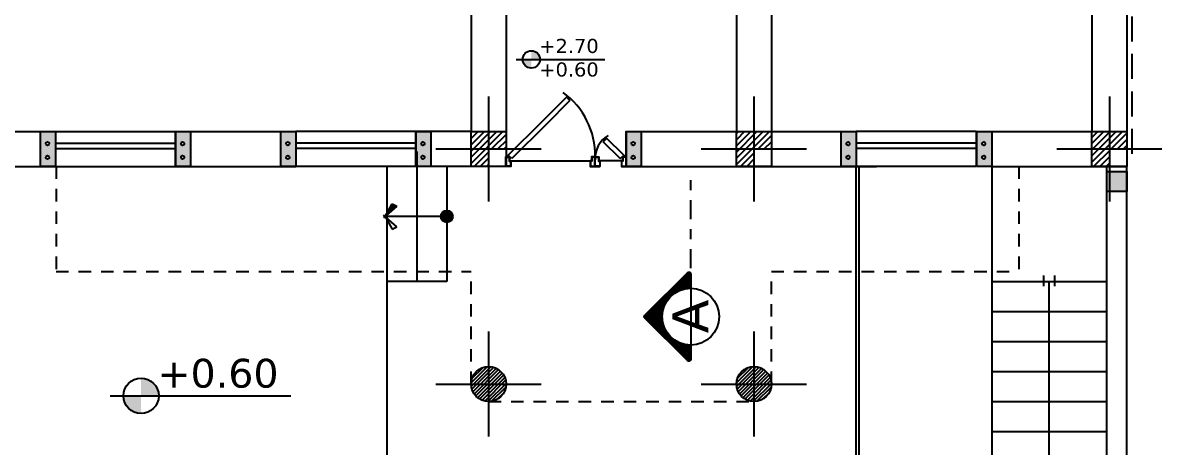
# Model space of a CAD drawing. Header units: inches. Extents: x -1482 to -895, y -39 to 122.
# Drawn here: x -1144.36 to -1132.9, y 60.19 to 64.43 of the extents above; entities that cross this region are included whole.
import ezdxf
from ezdxf.enums import TextEntityAlignment as Align

# ---------------------------------------------------------------- set-up
doc = ezdxf.new("R2010")
doc.units = ezdxf.units.IN
doc.header["$MEASUREMENT"] = 0
doc.header["$PDMODE"] = 3
doc.linetypes.add('DASHDOT', pattern=[1, 0.5, -0.25, 0, -0.25])
doc.linetypes.add('DASHED2', pattern=[0.375, 0.25, -0.125])
doc.layers.get('Defpoints').update_dxf_attribs({"lineweight": 15})
for name, color, linetype in [('axe', 150, 'Continuous'), ('fur', 22, 'Continuous'), ('GRADIANT', 251, 'Continuous'), ('nama', 252, 'Continuous')]:
    doc.layers.add(name, color=color, linetype=linetype)
doc.styles.add('COLI', font='TIMES.TTF', dxfattribs={"height": 0.25})
doc.styles.get("Standard").update_dxf_attribs({"font": 'verdana.TTF'})
doc.dimstyles.new('111', dxfattribs={"dimscale": 0, "dimtxt": 0.2, "dimasz": 0.1, "dimexe": 0.2, "dimexo": 0.5, "dimgap": 0.1, "dimtad": 1, "dimlfac": 1, "dimzin": 0, "dimdsep": 46, "dimtxsty": 'COLI', "dimblk1": 'OPEN30', "dimblk2": 'OPEN30', "dimsah": 1, "dimcen": 0, "dimse1": 1, "dimse2": 1, "dimclrd": 252, "dimclre": 1, "dimclrt": 1, "dimadec": 0, "dimazin": 0, "dimtfac": 0.5, "dimtix": 1, "dimtofl": 0, "dimtmove": 2, "dimatfit": 3, "dimldrblk": 'OPEN30', "dimfxl": 1, "dimtolj": 1, "dimtzin": 0, "dimlwd": 5, "dimarcsym": 0})
pattern_1 = [(45, (649.46967, 40.59466), (-0.01767766953, 0.01767766953), [])]
pattern_2 = [(45, (652.11967, 40.59466), (-0.01767766953, 0.01767766953), [])]

# ---------------------------------------------------------------- blocks, each defined once
blk = doc.blocks.new('A$C78557366')
at = {"layer": 'GRADIANT', "ltscale": 0.3}
h = blk.add_hatch(dxfattribs=at)
h.set_pattern_fill('ANSI31', color=256, scale=0.2)
h.paths.add_polyline_path([(-0.1, 0), (0, 0), (0, 0.1), (-0.1, 0.1)], flags=16)
h.paths.add_polyline_path([(0.1, 0), (0.1, 0.1), (-0.1, 0.1), (-0.1, 0)], flags=17)
h.paths.add_polyline_path([(0, -0.1), (0.1, -0.1), (0.1, 0.1), (0, 0.1)])
h.paths.add_polyline_path([(0.1, -0.1), (0.1, 0.1), (-0.1, 0.1), (-0.1, -0.1)])
at = {"layer": 'axe', "ltscale": 0.3}
for p, q in [((0, 0.3), (0, -0.3)), ((-0.3, 0), (0.3, 0))]:
    blk.add_line(p, q, dxfattribs=at)
blk.add_lwpolyline([(0.1, 0.1), (-0.1, 0.1), (-0.1, -0.1), (0.1, -0.1)], close=True, dxfattribs=at)
blk = doc.blocks.new('A$C3F8B090B')
h = blk.add_hatch(color=1)
h.paths.add_polyline_path([(0, 0), (0.15, 0), (0.15, 0.35), (0, 0.35)])
h.paths.add_polyline_path([(0.098, 0.122, -1), (0.063, 0.122, -1)], flags=16)
h.paths.add_polyline_path([(0.098, 0.259, -1), (0.063, 0.259, -1)], flags=16)
at = {"color": 1}
blk.add_lwpolyline([(0.15, 0.35), (0.15, 0), (0, 0), (0, 0.35)], close=True, dxfattribs=at)
for centre in [(0.08, 0.259), (0.08, 0.122)]:
    blk.add_circle(centre, 0.0174, dxfattribs=at)
blk = doc.blocks.new('FL3')
blk.add_hatch(color=150).paths.add_polyline_path([(0, 0), (0.149, -0.167), (0.181, -0.102)])
at = {"color": 150}
for p, q in [((0, 0), (-0.181, -0.102)), ((-0.149, -0.167), (0.02, 0.022)), ((0.149, -0.167), (-0.02, 0.022)), ((0, 0), (0.181, -0.102)), ((-0.181, -0.102), (-0.149, -0.167)), ((0.181, -0.102), (0.149, -0.167))]:
    blk.add_line(p, q, dxfattribs=at)
blk = doc.blocks.new('*X8')
at = {"color": 0}
for p, q in [((1.626, 10.907), (3.996, 13.277)), ((1.634, 10.968), (3.935, 13.269)), ((1.641, 10.869), (4.034, 13.261)), ((1.668, 10.843), (4.061, 13.236)), ((1.705, 10.827), (4.088, 13.21)), ((1.756, 10.825), (4.115, 13.183)), ((1.81, 10.825), (4.141, 13.157)), ((3.001, 11.963), (4.168, 13.13)), ((3.195, 12.105), (4.194, 13.104)), ((3.314, 12.17), (4.221, 13.077)), ((3.807, 12.315), (3.39, 12.732)), ((3.41, 12.214), (4.247, 13.051)), ((3.855, 12.32), (3.416, 12.759)), ((3.905, 12.323), (3.443, 12.785)), ((3.956, 12.325), (3.469, 12.812)), ((3.495, 12.245), (4.274, 13.024)), ((4.009, 12.325), (3.496, 12.838)), ((4.065, 12.323), (3.523, 12.865)), ((4.122, 12.318), (3.549, 12.891)), ((3.572, 12.269), (4.3, 12.998)), ((4.182, 12.311), (3.576, 12.918)), ((4.245, 12.301), (3.602, 12.944)), ((4.312, 12.287), (3.629, 12.971)), ((3.643, 12.287), (4.327, 12.971)), ((4.383, 12.269), (3.655, 12.997)), ((4.46, 12.246), (3.682, 13.024)), ((4.544, 12.214), (3.708, 13.05)), ((3.71, 12.301), (4.353, 12.945)), ((4.641, 12.171), (3.735, 13.077)), ((4.759, 12.106), (3.761, 13.103)), ((3.773, 12.311), (4.38, 12.918)), ((4.951, 11.966), (3.788, 13.13)), ((6.145, 10.825), (3.814, 13.156)), ((3.833, 12.318), (4.406, 12.891)), ((6.198, 10.825), (3.841, 13.183)), ((6.25, 10.827), (3.867, 13.209)), ((3.89, 12.323), (4.433, 12.865)), ((6.287, 10.842), (3.894, 13.236)), ((6.314, 10.869), (3.922, 13.261)), ((3.946, 12.325), (4.459, 12.838)), ((6.329, 10.906), (3.959, 13.277)), ((3.999, 12.325), (4.486, 12.812)), ((6.322, 10.967), (4.019, 13.269)), ((4.05, 12.323), (4.512, 12.785)), ((4.1, 12.32), (4.539, 12.759)), ((4.148, 12.315), (4.565, 12.732)), ((2.996, 11.959), (2.807, 12.149)), ((3.025, 11.984), (2.833, 12.175)), ((3.054, 12.007), (2.86, 12.202)), ((3.084, 12.03), (2.886, 12.228)), ((3.115, 12.052), (2.913, 12.255)), ((3.147, 12.074), (2.939, 12.281)), ((3.179, 12.095), (2.966, 12.308)), ((3.212, 12.115), (2.992, 12.334)), ((3.245, 12.134), (3.019, 12.361)), ((3.28, 12.153), (3.045, 12.387)), ((3.315, 12.171), (3.072, 12.414)), ((3.351, 12.188), (3.098, 12.44)), ((3.388, 12.204), (3.125, 12.467)), ((3.425, 12.22), (3.151, 12.493)), ((3.464, 12.234), (3.178, 12.52)), ((3.503, 12.248), (3.204, 12.546)), ((3.543, 12.261), (3.231, 12.573)), ((3.584, 12.273), (3.257, 12.6)), ((3.626, 12.283), (3.284, 12.626)), ((3.67, 12.293), (3.31, 12.653)), ((3.714, 12.302), (3.337, 12.679)), ((3.76, 12.309), (3.363, 12.706)), ((4.195, 12.309), (4.592, 12.706)), ((4.241, 12.302), (4.618, 12.679)), ((4.285, 12.293), (4.645, 12.653)), ((4.329, 12.284), (4.671, 12.626)), ((4.371, 12.273), (4.698, 12.6)), ((4.412, 12.261), (4.724, 12.573)), ((4.452, 12.248), (4.751, 12.547)), ((4.492, 12.234), (4.777, 12.52)), ((4.53, 12.22), (4.804, 12.494)), ((4.568, 12.204), (4.83, 12.467)), ((4.604, 12.188), (4.857, 12.441)), ((4.64, 12.171), (4.883, 12.414)), ((4.675, 12.153), (4.91, 12.388)), ((4.71, 12.134), (4.937, 12.361)), ((4.743, 12.115), (4.963, 12.335)), ((4.776, 12.095), (4.99, 12.308)), ((4.809, 12.074), (5.016, 12.282)), ((4.84, 12.053), (5.043, 12.255)), ((4.871, 12.03), (5.069, 12.229)), ((4.901, 12.007), (5.096, 12.202)), ((4.93, 11.984), (5.122, 12.176)), ((4.959, 11.96), (5.149, 12.149)), ((1.863, 10.825), (2.84, 11.802)), ((1.916, 10.825), (2.698, 11.607)), ((2.527, 11.208), (2.197, 11.539)), ((2.539, 11.25), (2.223, 11.565)), ((2.552, 11.29), (2.25, 11.592)), ((2.565, 11.33), (2.276, 11.618)), ((2.58, 11.368), (2.303, 11.645)), ((2.595, 11.406), (2.329, 11.671)), ((2.611, 11.443), (2.356, 11.698)), ((2.628, 11.479), (2.382, 11.724)), ((2.645, 11.514), (2.409, 11.751)), ((2.664, 11.549), (2.435, 11.778)), ((2.683, 11.583), (2.462, 11.804)), ((2.703, 11.616), (2.488, 11.831)), ((2.724, 11.648), (2.515, 11.857)), ((2.745, 11.68), (2.541, 11.884)), ((2.767, 11.711), (2.568, 11.91)), ((2.79, 11.741), (2.594, 11.937)), ((2.813, 11.771), (2.621, 11.963)), ((2.837, 11.8), (2.647, 11.99)), ((2.862, 11.828), (2.674, 12.016)), ((2.888, 11.856), (2.7, 12.043)), ((2.914, 11.882), (2.727, 12.069)), ((2.941, 11.909), (2.754, 12.096)), ((2.968, 11.934), (2.78, 12.122)), ((4.987, 11.935), (5.175, 12.123)), ((5.015, 11.909), (5.202, 12.096)), ((5.041, 11.883), (5.228, 12.069)), ((5.068, 11.856), (5.255, 12.043)), ((5.093, 11.828), (5.281, 12.016)), ((5.118, 11.8), (5.308, 11.99)), ((6.092, 10.825), (5.119, 11.798)), ((5.142, 11.771), (5.334, 11.963)), ((5.165, 11.741), (5.361, 11.937)), ((5.188, 11.711), (5.387, 11.91)), ((5.21, 11.68), (5.414, 11.884)), ((5.232, 11.649), (5.44, 11.857)), ((5.252, 11.616), (5.467, 11.831)), ((6.039, 10.825), (5.258, 11.606)), ((5.272, 11.583), (5.493, 11.804)), ((5.291, 11.549), (5.52, 11.778)), ((5.31, 11.515), (5.546, 11.751)), ((5.328, 11.479), (5.573, 11.725)), ((5.344, 11.443), (5.599, 11.698)), ((5.361, 11.406), (5.626, 11.672)), ((5.376, 11.369), (5.652, 11.645)), ((5.39, 11.33), (5.679, 11.619)), ((5.404, 11.29), (5.706, 11.592)), ((5.416, 11.25), (5.732, 11.566)), ((5.428, 11.209), (5.759, 11.539)), ((1.744, 10.825), (1.626, 10.943)), ((1.797, 10.825), (1.641, 10.981)), ((1.85, 10.825), (1.666, 11.009)), ((1.903, 10.825), (1.693, 11.035)), ((1.956, 10.825), (1.719, 11.062)), ((2.009, 10.825), (1.746, 11.088)), ((2.062, 10.825), (1.772, 11.115)), ((2.115, 10.825), (1.799, 11.141)), ((2.168, 10.825), (1.825, 11.168)), ((2.221, 10.825), (1.852, 11.194)), ((2.274, 10.825), (1.878, 11.221)), ((2.327, 10.825), (1.905, 11.247)), ((2.38, 10.825), (1.932, 11.274)), ((2.433, 10.825), (1.958, 11.3)), ((1.969, 10.825), (2.633, 11.489)), ((2.478, 10.834), (1.985, 11.327)), ((2.479, 10.885), (2.011, 11.353)), ((2.022, 10.825), (2.589, 11.393)), ((2.482, 10.936), (2.038, 11.38)), ((2.486, 10.984), (2.064, 11.406)), ((2.075, 10.825), (2.558, 11.308)), ((2.492, 11.031), (2.091, 11.433)), ((2.499, 11.077), (2.117, 11.459)), ((2.128, 10.825), (2.534, 11.231)), ((2.507, 11.122), (2.144, 11.486)), ((2.517, 11.166), (2.17, 11.512)), ((2.181, 10.825), (2.516, 11.16)), ((2.234, 10.825), (2.502, 11.093)), ((2.287, 10.825), (2.492, 11.03)), ((2.34, 10.825), (2.485, 10.97)), ((2.393, 10.825), (2.48, 10.913)), ((5.986, 10.825), (5.323, 11.488)), ((5.933, 10.825), (5.367, 11.392)), ((5.88, 10.825), (5.398, 11.307)), ((5.827, 10.825), (5.422, 11.23)), ((5.438, 11.166), (5.785, 11.513)), ((5.774, 10.825), (5.44, 11.159)), ((5.448, 11.123), (5.812, 11.486)), ((5.721, 10.825), (5.454, 11.093)), ((5.456, 11.078), (5.838, 11.46)), ((5.463, 11.032), (5.865, 11.433)), ((5.668, 10.825), (5.464, 11.03)), ((5.469, 10.985), (5.891, 11.407)), ((5.615, 10.825), (5.471, 10.969)), ((5.474, 10.936), (5.918, 11.38)), ((5.562, 10.825), (5.475, 10.912)), ((5.477, 10.886), (5.944, 11.354)), ((5.478, 10.834), (5.971, 11.327)), ((5.522, 10.825), (5.997, 11.3)), ((5.575, 10.825), (6.024, 11.274)), ((5.628, 10.825), (6.05, 11.247)), ((5.681, 10.825), (6.077, 11.221)), ((5.734, 10.825), (6.103, 11.194)), ((5.787, 10.825), (6.13, 11.168)), ((5.84, 10.825), (6.156, 11.141)), ((5.893, 10.825), (6.183, 11.115)), ((5.946, 10.825), (6.209, 11.088)), ((5.999, 10.825), (6.236, 11.062)), ((6.052, 10.825), (6.262, 11.035)), ((6.105, 10.825), (6.289, 11.009)), ((6.158, 10.825), (6.314, 10.981)), ((6.211, 10.825), (6.329, 10.943)), ((1.681, 10.835), (1.634, 10.881)), ((2.446, 10.825), (2.478, 10.857)), ((5.509, 10.825), (5.477, 10.857)), ((6.274, 10.835), (6.322, 10.882))]:
    blk.add_line(p, q, dxfattribs=at)
blk = doc.blocks.new('SEC')
for p, q in [((2.622, 0.085), (3.749, 1.212)), ((4.946, 0.085), (3.82, 1.212)), ((2.657, 0), (3.034, 0)), ((3.034, 0), (4.534, 0)), ((4.534, 0), (4.911, 0))]:
    blk.add_line(p, q)
at = {"linetype": 'DASHDOT'}
blk.add_line((2.5, 0), (0, 0), dxfattribs=at)
for centre, radius, start, end in [((3.784, 1.177), 0.05, 45, 135), ((3.784, 0), 0.75, 0, 180), ((2.657, 0.05), 0.05, 135, 270), ((3.784, 0), 0.75, 180, 0), ((4.911, 0.05), 0.05, 270, 45)]:
    blk.add_arc(centre, radius, start, end)
at = {"xscale": 0.5, "yscale": 0.5, "zscale": 0.5}
blk.add_blockref('*X8', (1.795, -5.413), dxfattribs=at)
blk = doc.blocks.new('DBLDR120K')
at = {"layer": 'fur', "color": 136, "linetype": 'Continuous'}
for p, q in [((-1.18, -0.096), (-1.186, -0.102)), ((-1.186, -0.102), (-0.995, -0.293)), ((-1.169, -0.107), (-1.18, -0.096)), ((-1.14, -0.078), (-1.169, -0.107)), ((-0.403, -0.42), (-0.06, -0.078)), ((-0.014, -0.102), (-0.368, -0.455)), ((-0.06, -0.078), (-0.031, -0.107)), ((-0.031, -0.107), (-0.02, -0.096)), ((-0.02, -0.096), (-0.014, -0.102)), ((-1, -0.276), (-0.971, -0.247)), ((-0.989, -0.287), (-1, -0.276)), ((-0.995, -0.293), (-0.989, -0.287)), ((-0.639, -0.657), (-0.403, -0.42)), ((-0.368, -0.455), (-0.615, -0.703)), ((-0.61, -0.686), (-0.639, -0.657)), ((-0.621, -0.697), (-0.61, -0.686)), ((-0.615, -0.703), (-0.621, -0.697))]:
    blk.add_line(p, q, dxfattribs=at)
at = {"layer": 'fur', "color": 136}
for p, q in [((-1.152, -0.055), (-0.938, -0.055)), ((-1.14, -0.078), (-0.971, -0.247)), ((-0.048, -0.055), (-0.842, -0.055))]:
    blk.add_line(p, q, dxfattribs=at)
at = {"layer": 'fur', "color": 136, "linetype": 'Continuous'}
for points in [[(-1.152, -0.055), (-1.152, 0), (-1.2, 0), (-1.2, -0.096), (-1.164, -0.096), (-1.164, -0.055)], [(-0.938, -0.055), (-0.938, 0), (-0.89, 0), (-0.89, -0.096), (-0.926, -0.096), (-0.926, -0.055)], [(-0.842, -0.055), (-0.842, 0), (-0.89, 0), (-0.89, -0.096), (-0.854, -0.096), (-0.854, -0.055)], [(-0.048, -0.055), (-0.048, 0), (0, 0), (0, -0.096), (-0.036, -0.096), (-0.036, -0.055)], [(-1.154, -0.053), (-1.154, -0.002), (-1.198, -0.002), (-1.198, -0.094), (-1.166, -0.094), (-1.166, -0.053)], [(-0.936, -0.053), (-0.936, -0.002), (-0.892, -0.002), (-0.892, -0.094), (-0.924, -0.094), (-0.924, -0.053)], [(-0.844, -0.053), (-0.844, -0.002), (-0.888, -0.002), (-0.888, -0.094), (-0.856, -0.094), (-0.856, -0.053)], [(-0.046, -0.053), (-0.046, -0.002), (-0.002, -0.002), (-0.002, -0.094), (-0.034, -0.094), (-0.034, -0.053)]]:
    blk.add_lwpolyline(points, close=True, dxfattribs=at)
at = {"layer": 'fur', "color": 136}
for centre, radius, start, end in [((-1.665, -0.111), 0.776, 8.0415, 8.1907), ((-0.114, -0.111), 0.776, 171.8093, 171.9585), ((-1.154, -0.082), 0.264, 300.4974, 3.1415), ((-0.114, -0.111), 0.776, 178.9285, 233.9661)]:
    blk.add_arc(centre, radius, start, end, dxfattribs=at)
blk = doc.blocks.new('_Open30')
at = {"color": 0, "linetype": 'ByBlock', "lineweight": -2}
for p, q in [((-1, 0.27), (0, 0)), ((0, 0), (-1, -0.27)), ((0, 0), (-1, 0))]:
    blk.add_line(p, q, dxfattribs=at)
blk = doc.blocks.new('*D386')
at = {"color": 252, "lineweight": 5, "ltscale": 0.3, "transparency": 16777216}
blk.add_line((-1132.157, 80.898), (-1132.157, 51.098), dxfattribs=at)
at = {"layer": 'Defpoints', "color": 0, "ltscale": 0.3, "transparency": 16777216}
for p in [(-1133.284, 80.998), (-1133.334, 50.998), (-1132.157, 50.998)]:
    blk.add_point(p, dxfattribs=at)
at = {"color": 252, "lineweight": 5, "ltscale": 0.3, "transparency": 16777216, "xscale": 0.1, "yscale": 0.1, "zscale": 0.1}
for p, rotation in [((-1132.157, 80.998), 90), ((-1132.157, 50.998), 270)]:
    blk.add_blockref('_Open30', p, dxfattribs=dict(at, rotation=rotation))
at = {"color": 1, "ltscale": 0.3, "transparency": 16777216, "insert": (-1132.384, 65.998), "char_height": 0.25, "attachment_point": 5, "rotation": 90, "style": 'COLI'}
blk.add_mtext('\\A1;30.00', dxfattribs=at)
blk = doc.blocks.new('A$C2CD672AE')
blk.add_hatch(color=0).paths.add_polyline_path([(0.2, 0.2), (0, 0.2), (0, 0), (0.2, 0)])
at = {"color": 0}
blk.add_lwpolyline([(0, 0.2), (0.2, 0.2), (0.2, 0), (0, 0)], close=True, dxfattribs=at)

msp = doc.modelspace()

# ---------------------------------------------------------------- hatches: boundary and pattern name
at = {"layer": 'fur'}
h = msp.add_hatch(color=156, dxfattribs=at)
edge = h.paths.add_edge_path()
edge.add_arc((-1139.2815, 64.0679), 0.0864, 0, 90)
edge.add_line((-1139.2815, 64.1543), (-1139.2815, 64.0679))
edge.add_line((-1139.2815, 64.0679), (-1139.1951, 64.0679))
edge = h.paths.add_edge_path()
edge.add_arc((-1139.2815, 64.0679), 0.0864, 180, 270)
edge.add_line((-1139.2815, 63.9815), (-1139.2815, 64.0679))
edge.add_line((-1139.2815, 64.0679), (-1139.368, 64.0679))
at = {"layer": 'fur', "linetype": 'Continuous'}
h = msp.add_hatch(color=136, dxfattribs=at)
h.dxf.hatch_style = 1
h.paths.add_polyline_path([(-1140.066, 62.4979), (-1140.1852, 62.4979, 0.4142136), (-1140.1256, 62.4383, 0.4142136)])
h.paths.add_polyline_path([(-1140.066, 62.4979, 0.4142136), (-1140.1256, 62.5575), (-1140.1256, 62.4979)])
h.paths.add_polyline_path([(-1140.1256, 62.4979), (-1140.1256, 62.5575, 0.4142136), (-1140.1852, 62.4979)])
at = {"layer": 'fur'}
h = msp.add_hatch(color=156, dxfattribs=at)
edge = h.paths.add_edge_path()
edge.add_arc((-1143.1792, 60.7051), 0.1764, 0, 90)
edge.add_line((-1143.1792, 60.8815), (-1143.1792, 60.7051))
edge.add_line((-1143.1792, 60.7051), (-1143.0028, 60.7051))
edge = h.paths.add_edge_path()
edge.add_arc((-1143.1792, 60.7051), 0.1764, 180, 270)
edge.add_line((-1143.1792, 60.5287), (-1143.1792, 60.7051))
edge.add_line((-1143.1792, 60.7051), (-1143.3556, 60.7051))
at = {"layer": 'GRADIANT', "ltscale": 0.3}
h = msp.add_hatch(dxfattribs=at)
h.set_pattern_fill('ANSI31', color=256, scale=0.2)
h.set_pattern_definition(pattern_1)
edge = h.paths.add_edge_path()
edge.add_arc((-1139.7087, 60.8229), 0.175, 90, 180)
edge.add_line((-1139.8837, 60.8229), (-1139.7087, 60.8229))
edge.add_line((-1139.7087, 60.8229), (-1139.7087, 60.9979))
edge = h.paths.add_edge_path()
edge.add_arc((-1139.7087, 60.8229), 0.175, 360, 450)
edge.add_line((-1139.7087, 60.9979), (-1139.7087, 60.8229))
edge.add_line((-1139.7087, 60.8229), (-1139.5337, 60.8229))
edge = h.paths.add_edge_path()
edge.add_arc((-1139.7087, 60.8229), 0.175, 270, 360)
edge.add_line((-1139.5337, 60.8229), (-1139.7087, 60.8229))
edge.add_line((-1139.7087, 60.8229), (-1139.7087, 60.6479))
edge = h.paths.add_edge_path()
edge.add_arc((-1139.7087, 60.8229), 0.175, 180, 270)
edge.add_line((-1139.7087, 60.6479), (-1139.7087, 60.8229))
edge.add_line((-1139.7087, 60.8229), (-1139.8837, 60.8229))
h = msp.add_hatch(dxfattribs=at)
h.set_pattern_fill('ANSI31', color=256, scale=0.2)
h.set_pattern_definition(pattern_1)
edge = h.paths.add_edge_path()
edge.add_arc((-1139.7087, 60.8229), 0.175, 90, 180)
edge.add_line((-1139.8837, 60.8229), (-1139.7087, 60.8229))
edge.add_line((-1139.7087, 60.8229), (-1139.7087, 60.9979))
edge = h.paths.add_edge_path()
edge.add_arc((-1139.7087, 60.8229), 0.175, 360, 450)
edge.add_line((-1139.7087, 60.9979), (-1139.7087, 60.8229))
edge.add_line((-1139.7087, 60.8229), (-1139.5337, 60.8229))
edge = h.paths.add_edge_path()
edge.add_arc((-1139.7087, 60.8229), 0.175, 270, 360)
edge.add_line((-1139.5337, 60.8229), (-1139.7087, 60.8229))
edge.add_line((-1139.7087, 60.8229), (-1139.7087, 60.6479))
edge = h.paths.add_edge_path()
edge.add_arc((-1139.7087, 60.8229), 0.175, 180, 270)
edge.add_line((-1139.7087, 60.6479), (-1139.7087, 60.8229))
edge.add_line((-1139.7087, 60.8229), (-1139.8837, 60.8229))
h = msp.add_hatch(dxfattribs=at)
h.set_pattern_fill('ANSI31', color=256, scale=0.2)
h.set_pattern_definition([(45, (649.46967, 40.59466), (-0.01767766953, 0.01767766953), [])])
edge = h.paths.add_edge_path()
edge.add_arc((-1139.7087, 60.8229), 0.175, 90, 180)
edge.add_line((-1139.8837, 60.8229), (-1139.7087, 60.8229))
edge.add_line((-1139.7087, 60.8229), (-1139.7087, 60.9979))
edge = h.paths.add_edge_path()
edge.add_arc((-1139.7087, 60.8229), 0.175, 360, 450)
edge.add_line((-1139.7087, 60.9979), (-1139.7087, 60.8229))
edge.add_line((-1139.7087, 60.8229), (-1139.5337, 60.8229))
edge = h.paths.add_edge_path()
edge.add_arc((-1139.7087, 60.8229), 0.175, 270, 360)
edge.add_line((-1139.5337, 60.8229), (-1139.7087, 60.8229))
edge.add_line((-1139.7087, 60.8229), (-1139.7087, 60.6479))
edge = h.paths.add_edge_path()
edge.add_arc((-1139.7087, 60.8229), 0.175, 180, 270)
edge.add_line((-1139.7087, 60.6479), (-1139.7087, 60.8229))
edge.add_line((-1139.7087, 60.8229), (-1139.8837, 60.8229))
h = msp.add_hatch(dxfattribs=at)
h.set_pattern_fill('ANSI31', color=256, scale=0.2)
h.set_pattern_definition(pattern_2)
edge = h.paths.add_edge_path()
edge.add_arc((-1137.0587, 60.8229), 0.175, 90, 180)
edge.add_line((-1137.2337, 60.8229), (-1137.0587, 60.8229))
edge.add_line((-1137.0587, 60.8229), (-1137.0587, 60.9979))
edge = h.paths.add_edge_path()
edge.add_arc((-1137.0587, 60.8229), 0.175, 360, 450)
edge.add_line((-1137.0587, 60.9979), (-1137.0587, 60.8229))
edge.add_line((-1137.0587, 60.8229), (-1136.8837, 60.8229))
edge = h.paths.add_edge_path()
edge.add_arc((-1137.0587, 60.8229), 0.175, 270, 360)
edge.add_line((-1136.8837, 60.8229), (-1137.0587, 60.8229))
edge.add_line((-1137.0587, 60.8229), (-1137.0587, 60.6479))
edge = h.paths.add_edge_path()
edge.add_arc((-1137.0587, 60.8229), 0.175, 180, 270)
edge.add_line((-1137.0587, 60.6479), (-1137.0587, 60.8229))
edge.add_line((-1137.0587, 60.8229), (-1137.2337, 60.8229))
h = msp.add_hatch(dxfattribs=at)
h.set_pattern_fill('ANSI31', color=256, scale=0.2)
h.set_pattern_definition(pattern_2)
edge = h.paths.add_edge_path()
edge.add_arc((-1137.0587, 60.8229), 0.175, 90, 180)
edge.add_line((-1137.2337, 60.8229), (-1137.0587, 60.8229))
edge.add_line((-1137.0587, 60.8229), (-1137.0587, 60.9979))
edge = h.paths.add_edge_path()
edge.add_arc((-1137.0587, 60.8229), 0.175, 360, 450)
edge.add_line((-1137.0587, 60.9979), (-1137.0587, 60.8229))
edge.add_line((-1137.0587, 60.8229), (-1136.8837, 60.8229))
edge = h.paths.add_edge_path()
edge.add_arc((-1137.0587, 60.8229), 0.175, 270, 360)
edge.add_line((-1136.8837, 60.8229), (-1137.0587, 60.8229))
edge.add_line((-1137.0587, 60.8229), (-1137.0587, 60.6479))
edge = h.paths.add_edge_path()
edge.add_arc((-1137.0587, 60.8229), 0.175, 180, 270)
edge.add_line((-1137.0587, 60.6479), (-1137.0587, 60.8229))
edge.add_line((-1137.0587, 60.8229), (-1137.2337, 60.8229))
h = msp.add_hatch(dxfattribs=at)
h.set_pattern_fill('ANSI31', color=256, scale=0.2)
h.set_pattern_definition([(45, (652.11967, 40.59466), (-0.01767766953, 0.01767766953), [])])
edge = h.paths.add_edge_path()
edge.add_arc((-1137.0587, 60.8229), 0.175, 90, 180)
edge.add_line((-1137.2337, 60.8229), (-1137.0587, 60.8229))
edge.add_line((-1137.0587, 60.8229), (-1137.0587, 60.9979))
edge = h.paths.add_edge_path()
edge.add_arc((-1137.0587, 60.8229), 0.175, 360, 450)
edge.add_line((-1137.0587, 60.9979), (-1137.0587, 60.8229))
edge.add_line((-1137.0587, 60.8229), (-1136.8837, 60.8229))
edge = h.paths.add_edge_path()
edge.add_arc((-1137.0587, 60.8229), 0.175, 270, 360)
edge.add_line((-1136.8837, 60.8229), (-1137.0587, 60.8229))
edge.add_line((-1137.0587, 60.8229), (-1137.0587, 60.6479))
edge = h.paths.add_edge_path()
edge.add_arc((-1137.0587, 60.8229), 0.175, 180, 270)
edge.add_line((-1137.0587, 60.6479), (-1137.0587, 60.8229))
edge.add_line((-1137.0587, 60.8229), (-1137.2337, 60.8229))

# ---------------------------------------------------------------- linework, layer by layer
at = {"color": 251, "linetype": 'DASHED2'}
msp.add_line((-1133.2837, 80.9979), (-1133.2837, 62.9979), dxfattribs=at)
at = {"ltscale": 0.3}
for p, q in [((-1133.3337, 78.9479), (-1133.3337, 62.9979)), ((-1139.8837, 68.3479), (-1139.8837, 63.3479)), ((-1139.5337, 68.3479), (-1139.5337, 63.3479)), ((-1136.8837, 68.3479), (-1136.8837, 63.3479)), ((-1133.6837, 68.1729), (-1133.6837, 63.3479)), ((-1137.2337, 67.9979), (-1137.2337, 63.3479)), ((-1144.8837, 63.3479), (-1144.0337, 63.3479)), ((-1144.0337, 63.3479), (-1144.0337, 62.9979)), ((-1142.8337, 63.3479), (-1141.6337, 63.3479)), ((-1142.8337, 63.3479), (-1142.8337, 62.9979)), ((-1141.6337, 63.3479), (-1141.6337, 62.9979)), ((-1139.8837, 63.3479), (-1140.4337, 63.3479)), ((-1140.4337, 63.3479), (-1140.4337, 62.9979)), ((-1138.3337, 63.3479), (-1137.2337, 63.3479)), ((-1138.3337, 63.3479), (-1138.3337, 62.9979)), ((-1138.3337, 63.3479), (-1138.3337, 62.9979)), ((-1136.8837, 63.3479), (-1136.0384, 63.3479)), ((-1136.0384, 63.3479), (-1136.0384, 62.9979)), ((-1134.8384, 63.3479), (-1134.8384, 62.9979)), ((-1134.8336, 63.3479), (-1133.6837, 63.3479)), ((-1145.2337, 62.9979), (-1144.0337, 62.9979)), ((-1142.8337, 62.9979), (-1141.6337, 62.9979)), ((-1139.4875, 62.9979), (-1140.4337, 62.9979)), ((-1138.3337, 62.9979), (-1135.8337, 62.9979)), ((-1134.6837, 62.9979), (-1133.3337, 62.9979))]:
    msp.add_line(p, q, dxfattribs=at)
at = {"color": 252, "ltscale": 0.3}
for p, q in [((-1144.0337, 63.3479), (-1142.8337, 63.3479)), ((-1140.4337, 63.3479), (-1141.6337, 63.3479)), ((-1134.8384, 63.3479), (-1136.0384, 63.3479)), ((-1144.0337, 63.2307), (-1142.8337, 63.2307)), ((-1144.0337, 63.1774), (-1142.8337, 63.1774)), ((-1140.4337, 63.2307), (-1141.6337, 63.2307)), ((-1140.4337, 63.1774), (-1141.6337, 63.1774)), ((-1140.4256, 63.1479), (-1140.4256, 61.8479)), ((-1134.8384, 63.2307), (-1136.0384, 63.2307)), ((-1134.8384, 63.1774), (-1136.0384, 63.1774)), ((-1144.0337, 62.9979), (-1142.8337, 62.9979)), ((-1140.4337, 62.9979), (-1141.6337, 62.9979)), ((-1140.7256, 62.9979), (-1140.7256, 60.0877)), ((-1140.1256, 62.9979), (-1140.1256, 61.8479)), ((-1138.6924, 62.9979), (-1138.5961, 62.9979)), ((-1138.3819, 62.9979), (-1138.3337, 62.9979)), ((-1136.0418, 62.9979), (-1136.0418, 60.0877)), ((-1134.8384, 62.9979), (-1136.0384, 62.9979)), ((-1136.0118, 62.9979), (-1136.0118, 60.0577)), ((-1134.6837, 62.9979), (-1134.6837, 59.7479)), ((-1133.5337, 51.1979), (-1133.5337, 62.9979)), ((-1133.3337, 50.9979), (-1133.3337, 62.9979)), ((-1134.1637, 61.8013), (-1134.1637, 61.9087)), ((-1134.0537, 61.8013), (-1134.0537, 61.9087)), ((-1140.1256, 61.8479), (-1140.7256, 61.8479)), ((-1134.6837, 61.8479), (-1133.5337, 61.8479)), ((-1134.1087, 59.7479), (-1134.1087, 61.8479)), ((-1134.6837, 61.5479), (-1133.5337, 61.5479)), ((-1134.6837, 61.2479), (-1133.5337, 61.2479)), ((-1134.6837, 60.9479), (-1133.5337, 60.9479)), ((-1134.6837, 60.6479), (-1133.5337, 60.6479)), ((-1134.6837, 60.3479), (-1133.5337, 60.3479))]:
    msp.add_line(p, q, dxfattribs=at)
msp.add_lwpolyline([(-1134.6837, 61.8479), (-1134.6837, 61.2479)], dxfattribs=at)
at = {"layer": 'axe', "ltscale": 0.3}
for p, q in [((-1139.7087, 61.3479), (-1139.7087, 60.2979)), ((-1139.7087, 61.3479), (-1139.7087, 60.2979)), ((-1139.7087, 61.3479), (-1139.7087, 60.2979)), ((-1137.0587, 61.3479), (-1137.0587, 60.2979)), ((-1137.0587, 61.3479), (-1137.0587, 60.2979)), ((-1137.0587, 61.3479), (-1137.0587, 60.2979)), ((-1140.2337, 60.8229), (-1139.1837, 60.8229)), ((-1140.2337, 60.8229), (-1139.1837, 60.8229)), ((-1140.2337, 60.8229), (-1139.1837, 60.8229)), ((-1137.5837, 60.8229), (-1136.5337, 60.8229)), ((-1137.5837, 60.8229), (-1136.5337, 60.8229)), ((-1137.5837, 60.8229), (-1136.5337, 60.8229))]:
    msp.add_line(p, q, dxfattribs=at)
for centre in [(-1139.7087, 60.8229), (-1139.7087, 60.8229), (-1139.7087, 60.8229), (-1137.0587, 60.8229), (-1137.0587, 60.8229), (-1137.0587, 60.8229)]:
    msp.add_circle(centre, 0.175, dxfattribs=at)
at = {"layer": 'fur', "color": 156}
for p, q in [((-1139.4328, 64.0679), (-1138.5489, 64.0679)), ((-1143.4879, 60.7051), (-1141.684, 60.7051))]:
    msp.add_line(p, q, dxfattribs=at)
at = {"layer": 'fur', "color": 136, "linetype": 'DASHED2', "ltscale": 0.5}
for p, q in [((-1144.0285, 62.9979), (-1144.0285, 61.9479)), ((-1134.413, 62.9979), (-1134.413, 61.9479)), ((-1144.0285, 61.9479), (-1139.8837, 61.9479)), ((-1139.8837, 60.8229), (-1139.8837, 61.9479)), ((-1136.8837, 61.9479), (-1134.413, 61.9479)), ((-1136.8837, 60.8229), (-1136.8837, 61.9479)), ((-1139.7087, 60.6479), (-1137.0587, 60.6479))]:
    msp.add_line(p, q, dxfattribs=at)
at = {"layer": 'fur', "color": 136, "linetype": 'Continuous'}
msp.add_line((-1140.066, 62.4979), (-1140.7413, 62.4979), dxfattribs=at)
at = {"layer": 'fur', "color": 156}
for centre, radius in [((-1139.2815, 64.0679), 0.0864), ((-1143.1792, 60.7051), 0.1764)]:
    msp.add_circle(centre, radius, dxfattribs=at)
at = {"layer": 'fur', "color": 136, "linetype": 'Continuous'}
msp.add_circle((-1140.1256, 62.4979), 0.0596, dxfattribs=at)

# ---------------------------------------------------------------- block references
at = {"xscale": 0.9999900196616685, "yscale": 0.9999900196616685, "zscale": 0.9999900196616685, "rotation": 179.9881526941475}
for p in [(-1144.0337, 63.3479), (-1142.6837, 63.3479), (-1141.6337, 63.3479), (-1140.2837, 63.3479), (-1138.1837, 63.3479), (-1136.0384, 63.3479), (-1134.6836, 63.3479)]:
    msp.add_blockref('A$C3F8B090B', p, dxfattribs=at)
at = {"color": 0, "rotation": 90}
msp.add_blockref('A$C2CD672AE', (-1133.3337, 62.7479), dxfattribs=at)
at = {"layer": 'axe', "ltscale": 0.3, "xscale": -1.750000000001592, "yscale": 1.750000000001592, "zscale": 1.750000000001592, "rotation": 90}
for p in [(-1139.7087, 63.1729), (-1137.0587, 63.1729), (-1133.5087, 63.1729)]:
    msp.add_blockref('A$C78557366', p, dxfattribs=at)
at = {"layer": 'fur'}
for name, p, xscale, yscale, zscale, rotation in [('DBLDR120K', (-1139.5357, 62.9979), 1.00166944908176, 1.00166944908176, 1.00166944908176, 180), ('SEC', (-1137.6897, 62.927), -0.3779999999996555, 0.3779999999996564, 0.3779999999996562, 90)]:
    msp.add_blockref(name, p, dxfattribs=dict(at, xscale=xscale, yscale=yscale, zscale=zscale, rotation=rotation))
at = {"layer": 'fur', "color": 136, "linetype": 'Continuous', "xscale": 0.7000000000000002, "yscale": 0.7000000000000002, "zscale": 0.7000000000000002, "rotation": 90}
msp.add_blockref('FL3', (-1140.7413, 62.4979), dxfattribs=at)

# ---------------------------------------------------------------- texts
at = {"layer": 'axe', "ltscale": 100}
for s, height, p in [('+2.70', 0.14112, (-1138.9051, 64.203)), ('+0.60', 0.14112, (-1138.9051, 63.9677)), ('+0.60', 0.288, (-1142.4109, 60.9313))]:
    msp.add_text(s, height=height, dxfattribs=at).set_placement(p, align=Align.MIDDLE_CENTER)
at = {"layer": 'nama', "ltscale": 10}
msp.add_text('A', height=0.36, rotation=90, dxfattribs=at).set_placement((-1137.5126, 61.3299))

# ---------------------------------------------------------------- dimensions: what is measured, and where the dimension line sits
at = {"ltscale": 0.3}
dim = msp.add_linear_dim(base=(-1132.1568, 50.9979), p1=(-1133.2837, 80.9979), p2=(-1133.3337, 50.9979), angle=90, dimstyle='111', override={"dimscale": 1}, dxfattribs=at)
dim.commit()
dim.dimension.update_dxf_attribs({"geometry": '*D386', "text_midpoint": (-1132.3843, 65.9979)})

doc.saveas('drawing.dxf')
